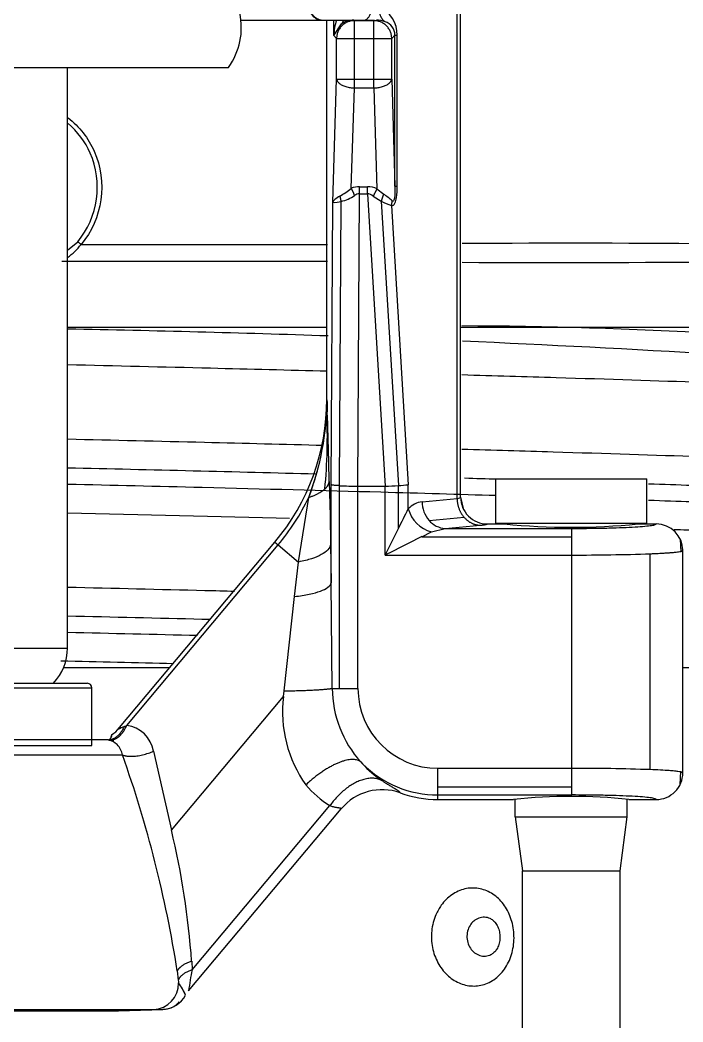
# Model space of a CAD drawing. Header units: centimetres. Extents: x 394264 to 551709, y 50011 to 59011.
# Drawn here: x 545226.9 to 545258.63, y 51664 to 51711.94 of the extents above; entities that cross this region are included whole.
import ezdxf

# ---------------------------------------------------------------- set-up
doc = ezdxf.new("R2010")
doc.units = ezdxf.units.CM
doc.layers.add('0-KRCN-YNG-DETAY-ÇERÇEVE', color=71, linetype='Continuous', lineweight=40)
doc.layers.add('T-DETAY', color=9, linetype='Continuous', lineweight=30)

# ---------------------------------------------------------------- blocks, each defined once
blk = doc.blocks.new('G$C7454597B')
at = {"layer": 'T-DETAY'}
for p, q in [((318.817, -810.202, 69118.556), (318.817, -796.102, 69118.556)), ((318.902, -810.168, 69118.556), (318.902, -796.102, 69118.556)), ((313.644, -798.758, 69118.556), (315.605, -798.758, 69118.556)), ((315.605, -798.758, 69118.556), (315.621, -798.758, 69118.556)), ((315.62, -798.758, 69118.556), (316.583, -798.758, 69118.556)), ((315.701, -807.828, 69118.556), (315.701, -798.758, 69118.556)), ((315.702, -807.828, 69118.556), (315.702, -798.758, 69118.556)), ((315.703, -807.828, 69118.556), (315.703, -798.758, 69118.556)), ((315.704, -807.828, 69118.556), (315.704, -798.758, 69118.556)), ((315.868, -799.126, 69118.556), (315.87, -798.758, 69118.556)), ((315.868, -799.126, 69118.556), (316.053, -798.847, 69118.556)), ((316.349, -798.758, 69118.556), (316.36, -798.768, 69118.556)), ((316.36, -798.768, 69118.556), (316.828, -798.768, 69118.556)), ((316.36, -799.193, 69118.556), (316.36, -798.768, 69118.556)), ((316.828, -798.768, 69118.556), (316.843, -798.753, 69118.556)), ((316.828, -799.193, 69118.556), (316.828, -798.768, 69118.556)), ((315.868, -799.126, 69118.556), (315.935, -799.193, 69118.556)), ((315.935, -800.164, 69118.556), (315.935, -799.193, 69118.556)), ((315.935, -799.193, 69118.556), (316.36, -799.193, 69118.556)), ((316.36, -799.193, 69118.556), (316.828, -799.193, 69118.556)), ((316.36, -800.164, 69118.556), (316.36, -799.193, 69118.556)), ((316.828, -799.193, 69118.556), (317.253, -799.193, 69118.556)), ((316.828, -800.164, 69118.556), (316.828, -799.193, 69118.556)), ((317.253, -799.193, 69118.556), (317.331, -799.116, 69118.556)), ((317.253, -800.164, 69118.556), (317.253, -799.193, 69118.556)), ((317.331, -799.116, 69118.556), (317.387, -799.116, 69118.556)), ((317.331, -802.73, 69118.556), (317.331, -799.116, 69118.556)), ((317.387, -802.73, 69118.556), (317.387, -799.116, 69118.556)), ((303.169, -799.885, 69118.556), (313.346, -799.885, 69118.556)), ((309.493, -813.777, 69118.556), (309.493, -799.885, 69118.556)), ((315.846, -803.114, 69118.556), (315.935, -800.164, 69118.556)), ((315.935, -800.164, 69118.556), (316.36, -800.164, 69118.556)), ((316.36, -800.164, 69118.556), (316.828, -800.164, 69118.556)), ((316.36, -800.377, 69118.556), (316.36, -800.164, 69118.556)), ((316.828, -800.164, 69118.556), (317.253, -800.164, 69118.556)), ((316.828, -800.377, 69118.556), (316.828, -800.164, 69118.556)), ((317.253, -800.164, 69118.556), (317.331, -802.73, 69118.556)), ((316.287, -802.78, 69118.556), (316.36, -800.377, 69118.556)), ((316.36, -800.377, 69118.556), (316.828, -800.377, 69118.556)), ((316.828, -800.377, 69118.556), (316.901, -802.793, 69118.556)), ((316.446, -809.904, 69118.556), (316.484, -802.909, 69118.556)), ((316.484, -802.741, 69118.556), (316.672, -802.741, 69118.556)), ((316.484, -802.909, 69118.556), (316.484, -802.741, 69118.556)), ((316.484, -802.909, 69118.556), (316.672, -802.909, 69118.556)), ((316.671, -802.909, 69118.556), (317.096, -809.904, 69118.556)), ((316.672, -802.909, 69118.556), (316.672, -802.741, 69118.556)), ((316.901, -802.793, 69118.556), (317.061, -802.921, 69118.556)), ((317.331, -802.73, 69118.556), (317.387, -802.73, 69118.556)), ((315.808, -809.87, 69118.556), (315.846, -803.114, 69118.556)), ((316.006, -809.893, 69118.556), (316.044, -803.094, 69118.556)), ((316.811, -802.967, 69118.556), (317.003, -803.089, 69118.556)), ((317.003, -803.09, 69118.556), (317.416, -809.89, 69118.556)), ((317.245, -803.192, 69118.556), (317.65, -809.87, 69118.556)), ((309.493, -804.258, 69118.556), (309.739, -804.058, 69118.556)), ((309.493, -806.098, 69118.556), (315.701, -806.098, 69118.556)), ((318.916, -806.098, 69118.556), (331.39, -806.098, 69118.556)), ((315.701, -807.828, 69118.556), (315.702, -807.828, 69118.556)), ((315.702, -807.828, 69118.556), (315.703, -807.828, 69118.556)), ((315.702, -807.846, 69118.556), (315.702, -807.828, 69118.556)), ((315.702, -807.846, 69118.556), (315.702, -807.828, 69118.556)), ((315.703, -807.828, 69118.556), (315.704, -807.828, 69118.556)), ((315.704, -807.842, 69118.556), (315.704, -807.828, 69118.556)), ((315.758, -809.795, 69118.556), (315.777, -810.612, 69118.556)), ((315.808, -812.216, 69118.556), (315.808, -809.87, 69118.556)), ((316.006, -814.741, 69118.556), (316.006, -809.893, 69118.556)), ((317.417, -810.914, 69118.556), (317.417, -809.89, 69118.556)), ((317.65, -810.447, 69118.556), (317.65, -809.87, 69118.556)), ((319.741, -809.73, 69118.556), (323.356, -809.73, 69118.556)), ((319.741, -810.793, 69118.556), (319.741, -809.73, 69118.556)), ((323.356, -810.793, 69118.556), (323.356, -809.73, 69118.556)), ((316.445, -814.741, 69118.556), (316.445, -809.904, 69118.556)), ((316.446, -809.904, 69118.556), (317.097, -809.904, 69118.556)), ((317.098, -811.552, 69118.556), (317.098, -809.904, 69118.556)), ((315.024, -811.717, 69118.556), (315.269, -810.172, 69118.556)), ((317.98, -810.277, 69118.556), (318.817, -810.202, 69118.556)), ((318.897, -810.168, 69118.556), (318.961, -810.436, 69118.556)), ((318.897, -810.168, 69118.556), (318.962, -810.437, 69118.556)), ((315.777, -810.612, 69118.556), (315.792, -811.292, 69118.556)), ((318.147, -810.722, 69118.556), (318.983, -810.646, 69118.556)), ((318.533, -810.915, 69118.556), (319.369, -810.839, 69118.556)), ((319.54, -810.807, 69118.556), (319.954, -810.807, 69118.556)), ((319.741, -810.793, 69118.556), (323.356, -810.793, 69118.556)), ((323.144, -810.807, 69118.556), (323.58, -810.807, 69118.556)), ((317.098, -811.552, 69118.556), (317.417, -810.914, 69118.556)), ((317.976, -811.113, 69118.556), (318.203, -810.999, 69118.556)), ((318.203, -810.999, 69118.556), (318.533, -810.915, 69118.556)), ((318.533, -810.915, 69118.556), (321.56, -810.915, 69118.556)), ((321.56, -811.113, 69118.556), (321.56, -810.915, 69118.556)), ((310.696, -815.727, 69118.556), (314.457, -811.245, 69118.556)), ((310.912, -815.627, 69118.556), (314.535, -811.31, 69118.556)), ((314.457, -811.245, 69118.556), (314.535, -811.31, 69118.556)), ((314.535, -811.31, 69118.556), (315.023, -811.72, 69118.556)), ((315.792, -811.296, 69118.556), (315.808, -812.216, 69118.556)), ((317.976, -811.113, 69118.556), (321.56, -811.113, 69118.556)), ((321.56, -811.552, 69118.556), (321.56, -811.113, 69118.556)), ((324.156, -811.169, 69118.556), (324.173, -811.474, 69118.556)), ((324.156, -811.169, 69118.556), (324.173, -811.474, 69118.556)), ((317.098, -811.552, 69118.556), (321.56, -811.552, 69118.556)), ((321.56, -816.654, 69118.556), (321.56, -811.552, 69118.556)), ((323.44, -816.686, 69118.556), (323.44, -811.521, 69118.556)), ((324.218, -816.797, 69118.556), (324.218, -811.407, 69118.556)), ((314.926, -812.544, 69118.556), (315.024, -811.721, 69118.556)), ((315.831, -814.741, 69118.556), (315.808, -812.216, 69118.556)), ((314.676, -814.803, 69118.556), (314.926, -812.544, 69118.556)), ((307.023, -813.777, 69118.556), (309.493, -813.777, 69118.556)), ((309.402, -814.241, 69118.556), (311.943, -814.241, 69118.556)), ((324.218, -814.241, 69118.556), (329.948, -814.241, 69118.556)), ((306.546, -814.621, 69118.556), (309.97, -814.621, 69118.556)), ((306.44, -814.727, 69118.556), (310.076, -814.727, 69118.556)), ((310.076, -816.109, 69118.556), (310.076, -814.727, 69118.556)), ((314.662, -814.935, 69118.556), (314.676, -814.803, 69118.556)), ((315.831, -814.741, 69118.556), (316.006, -814.741, 69118.556)), ((316.006, -814.741, 69118.556), (316.445, -814.741, 69118.556)), ((311.982, -818.13, 69118.556), (314.662, -814.935, 69118.556)), ((310.856, -815.651, 69118.556), (310.912, -815.627, 69118.556)), ((306.44, -816.109, 69118.556), (310.076, -816.109, 69118.556)), ((310.466, -815.975, 69118.556), (310.484, -815.972, 69118.556)), ((310.466, -815.975, 69118.556), (310.484, -815.972, 69118.556)), ((310.466, -815.975, 69118.556), (310.49, -815.979, 69118.556)), ((305.704, -816.334, 69118.556), (310.811, -816.334, 69118.556)), ((311.555, -816.245, 69118.556), (311.982, -818.13, 69118.556)), ((316.513, -816.501, 69118.556), (316.554, -816.546, 69118.556)), ((316.554, -816.546, 69118.556), (316.555, -816.545, 69118.556)), ((318.359, -817.094, 69118.556), (318.359, -816.654, 69118.556)), ((318.359, -816.654, 69118.556), (321.56, -816.654, 69118.556)), ((321.56, -817.094, 69118.556), (321.56, -816.654, 69118.556)), ((324.156, -817.038, 69118.556), (324.173, -816.732, 69118.556)), ((324.156, -817.038, 69118.556), (324.173, -816.732, 69118.556)), ((318.359, -817.292, 69118.556), (318.359, -817.094, 69118.556)), ((318.359, -817.094, 69118.556), (321.56, -817.094, 69118.556)), ((318.359, -817.292, 69118.556), (321.56, -817.292, 69118.556)), ((318.359, -817.399, 69118.556), (318.359, -817.292, 69118.556)), ((321.56, -817.292, 69118.556), (321.56, -817.094, 69118.556)), ((312.477, -821.474, 69118.556), (315.773, -817.546, 69118.556)), ((318.359, -817.399, 69118.556), (320.168, -817.399, 69118.556)), ((320.209, -817.811, 69118.556), (320.209, -817.388, 69118.556)), ((322.888, -817.811, 69118.556), (322.888, -817.399, 69118.556)), ((322.93, -817.399, 69118.556), (323.58, -817.399, 69118.556)), ((312.394, -821.974, 69118.556), (316.045, -817.623, 69118.556)), ((320.209, -817.811, 69118.556), (322.888, -817.811, 69118.556)), ((320.209, -817.811, 69118.556), (320.379, -819.108, 69118.556)), ((322.718, -819.108, 69118.556), (322.888, -817.811, 69118.556)), ((320.379, -819.108, 69118.556), (322.718, -819.108, 69118.556)), ((320.379, -834.398, 69118.556), (320.379, -819.108, 69118.556)), ((322.718, -834.398, 69118.556), (322.718, -819.108, 69118.556)), ((312.467, -821.271, 69118.556), (312.477, -821.474, 69118.556)), ((312.122, -821.501, 69118.556), (312.146, -821.719, 69118.556)), ((304.963, -822.425, 69118.556), (311.552, -822.425, 69118.556)), ((305.802, -822.457, 69118.556), (310.714, -822.457, 69118.556)), ((310.714, -822.457, 69118.556), (311.78, -822.42, 69118.556))]:
    blk.add_line(p, q, dxfattribs=at)
for centre, radius, start, end in [((312.06, -798.942, 69118.556), 1.595, 323.7631, 12.8388), ((316.639, -799.116, 69118.556), 0.748, 0.0387, 64.9038), ((317.019, -799.146, 69118.556), 1.152, 160.2401, 179.0137), ((316.341, -799.271, 69118.556), 0.513, 89.1261, 124.1949), ((316.509, -778.801, 69118.556), 19.957, 269.5424, 269.8329), ((316.404, -780.3, 69118.556), 18.458, 270.1453, 271.3654), ((316.86, -799.408, 69118.556), 0.656, 68.895, 87.76), ((316.995, -799.116, 69118.556), 0.336, 0.1329, 72.4449), ((314.849, -800.951, 69118.556), 2.326, 300.0592, 308.1703), ((316.488, -803.274, 69118.556), 0.534, 90.3825, 112.1115), ((316.49, -803.12, 69118.556), 0.211, 91.6151, 126.0774), ((316.665, -803.306, 69118.556), 0.565, 65.23, 89.2879), ((316.651, -803.153, 69118.556), 0.245, 49.2899, 85.2881), ((316.284, -804.12, 69118.556), 1.429, 46.7754, 57.0802), ((315.89, -802.566, 69118.556), 0.55, 265.3459, 286.1068), ((315.798, -802.115, 69118.556), 1.009, 284.0449, 304.2406), ((318.06, -800.929, 69118.556), 2.405, 243.9335, 250.1843), ((308.484, -803.072, 69118.556), 1.7, 306.6342, 321.8179), ((321.486, -1219.86, 69118.556), 415.767, 88.59046, 90.3515), ((321.232, -301.591, 69118.556), 502.963, 269.73872, 271.19178), ((302.983, -1174.389, 69118.556), 368.298, 88.01636, 88.98653), ((318.728, -914.257, 69118.556), 108.185, 83.42385, 89.89305), ((302.983, -1174.389, 69118.556), 368.298, 85.61877, 87.51591), ((310.384, -807.828, 69118.556), 5.316, 320, 0), ((309.18, -807.836, 69118.556), 6.522, 339.0111, 359.9112), ((329.482, -807.61, 69118.556), 13.78, 180.9644, 182.15), ((309.15, -807.83, 69118.556), 6.552, 339.0588, 357.6659), ((302.065, -808.706, 69118.556), 13.648, 354.6822, 2.4292), ((158.39, -813.392, 69118.556), 157.41, 1.50639, 1.91678), ((158.39, -813.392, 69118.556), 157.41, 1.30938, 1.50639), ((316.437, -800.966, 69118.556), 8.938, 267.237, 270.0536), ((316.782, -799.138, 69118.556), 10.771, 271.6769, 273.3785), ((317.187, -805.684, 69118.556), 4.212, 273.1223, 276.3157), ((310.384, -807.828, 69118.556), 5.418, 320, 334.3666), ((318.045, -810.811, 69118.556), 0.537, 96.9726, 137.3415), ((318.688, -810.266, 69118.556), 0.708, 180.9583, 220.166), ((319.54, -810.169, 69118.556), 0.638, 179.91, 269.9715), ((284.986, -794.406, 69118.556), 36.39, 333.023, 333.8452), ((318.409, -810.241, 69118.556), 0.786, 195.1885, 254.8182), ((318.558, -810.38, 69118.556), 0.535, 219.7391, 267.2434), ((321.549, -795.048, 69118.556), 15.84, 264.2211, 275.7789), ((323.58, -811.446, 69118.556), 0.639, 359.9823, 89.9634), ((359.088, -894.431, 69118.556), 92.91, 116.26299, 116.86855), ((321.665, -760.94, 69118.556), 50.612, 269.8811, 272.0093), ((322.222, -794.741, 69118.556), 16.824, 276.6686, 276.8156), ((308.258, -813.777, 69118.556), 1.235, 316.8815, 0), ((309.97, -814.727, 69118.556), 0.106, 0, 90), ((318.485, -814.725, 69118.556), 2.654, 180.3422, 222.0016), ((318.359, -814.741, 69118.556), 1.913, 180, 270), ((317.663, -815.301, 69118.556), 3.023, 173.0601, 215.4029), ((314.608, -823.748, 69118.556), 8.924, 114.8619, 116.0002), ((310.811, -816.376, 69118.556), 0.755, 10.0136, 82.2966), ((310.3, -815.398, 69118.556), 0.516, 298.9968, 326.175), ((308.162, -4334.28, 69118.556), 3518.306, 89.962486, 89.968639), ((310.37, -816.41, 69118.556), 0.448, 45.8934, 74.4543), ((310.489, -815.978, 69118.556), 0.11, 335.4917, 6.465), ((310.37, -816.41, 69118.556), 0.448, 9.7591, 45.8934), ((283.891, -825.915, 69118.556), 28.574, 8.8859, 19.5894), ((318.359, -814.741, 69118.556), 2.551, 223.6323, 225), ((318.61, -814.632, 69118.556), 2.809, 222.9466, 235.4641), ((318.359, -814.741, 69118.556), 2.551, 225, 270), ((321.628, -869.538, 69118.556), 52.883, 88.0364, 90.0732), ((323.58, -816.761, 69118.556), 0.639, 270.024, 0.0253), ((322.239, -833.029, 69118.556), 16.389, 83.0638, 83.2141), ((316.992, -815.552, 69118.556), 2.337, 219.9227, 238.5767), ((317.024, -818.441, 69118.556), 1.276, 70.1743, 140.0925), ((318.359, -814.741, 69118.556), 2.658, 250.1545, 270), ((321.549, -830.264, 69118.556), 12.939, 83.8721, 96.1279), ((292.928, -822.679, 69118.556), 19.589, 4.1222, 13.4294), ((318.226, -822.681, 69118.556), 5.874, 168.142, 173.0833), ((311.522, -821.794, 69118.556), 0.632, 272.7154, 0.634), ((323.631, -820.447, 69118.556), 11.556, 186.32, 186.662), ((311.053, -822.602, 69118.556), 1.37, 22.2643, 36.5099), ((311.758, -821.782, 69118.556), 0.638, 272, 331.8618), ((311.093, -822.582, 69118.556), 1.325, 22.1013, 26.7488), ((311.795, -821.931, 69118.556), 0.485, 287.6621, 320.8021), ((311.473, -814.065, 69118.556), 8.361, 270.5405, 272.1043), ((311.713, -821.486, 69118.556), 0.935, 271.2918, 284.1655)]:
    blk.add_arc(centre, radius, start, end, dxfattribs=at)
for points, weights in [([(315.605, -798.098, 69118.556), (315.275, -798.098, 69118.556), (315.275, -798.428, 69118.556), (315.275, -798.758, 69118.556), (315.605, -798.758, 69118.556)], [1, 0.707107057298, 1, 0.707107057298, 1]), ([(315.621, -798.098, 69118.556), (315.292, -798.098, 69118.556), (315.291, -798.428, 69118.556), (315.291, -798.757, 69118.556), (315.621, -798.758, 69118.556)], [1, 0.707351660179, 1, 0.707351660179, 1]), ([(316.583, -798.758, 69118.556), (316.772, -798.757, 69118.556), (316.772, -798.428, 69118.556), (316.772, -798.098, 69118.556), (316.583, -798.098, 69118.556)], [1, 0.707351606778, 1, 0.707351606778, 1]), ([(310.466, -815.975, 69118.556), (309.989, -815.975, 69118.556), (308.258, -815.975, 69118.556), (306.527, -815.975, 69118.556), (306.05, -815.975, 69118.556)], [1, 0.798549850762, 1, 0.798549850774, 1])]:
    blk.add_rational_spline(points, weights, degree=2, knots=[0, 0, 0, 0.5, 0.5, 1, 1, 1], dxfattribs=at)
for points, weights in [([(316.957, -798.439, 69118.556), (316.927, -798.677, 69118.556), (317.096, -798.796, 69118.556)], [1, 0.866462864522, 1]), ([(316.36, -798.768, 69118.556), (315.936, -798.77, 69118.556), (315.935, -799.193, 69118.556)], [1, 0.708074520201, 1]), ([(316.053, -798.847, 69118.556), (316.086, -798.812, 69118.556), (316.1, -798.76, 69118.556)], [1, 0.98472512254, 1]), ([(317.253, -799.193, 69118.556), (317.252, -798.77, 69118.556), (316.828, -798.768, 69118.556)], [1, 0.708074520201, 1]), ([(315.935, -800.164, 69118.556), (315.953, -800.368, 69118.556), (316.36, -800.377, 69118.556)], [1, 0.722953756349, 1]), ([(316.828, -800.377, 69118.556), (317.235, -800.368, 69118.556), (317.253, -800.164, 69118.556)], [1, 0.722953756348, 1]), ([(316.366, -802.949, 69118.556), (316.328, -802.858, 69118.556), (316.287, -802.78, 69118.556)], [1, 0.973986842073, 1]), ([(316.901, -802.793, 69118.556), (316.854, -802.872, 69118.556), (316.811, -802.967, 69118.556)], [1, 0.97143519921, 1]), ([(317.061, -802.921, 69118.556), (317.024, -803, 69118.556), (317.003, -803.089, 69118.556)], [1, 0.977417603076, 1]), ([(316.043, -803.094, 69118.556), (316.036, -803.027, 69118.556), (316.015, -802.964, 69118.556)], [1, 0.987606718436, 1]), ([(317.263, -803.079, 69118.556), (317.247, -803.134, 69118.556), (317.245, -803.192, 69118.556)], [1, 0.990949351835, 1]), ([(309.82, -804.123, 69118.556), (309.763, -804.074, 69118.556), (309.739, -804.058, 69118.556)], [1, 0.814979354126, 1]), ([(315.702, -807.846, 69118.556), (315.703, -807.844, 69118.556), (315.704, -807.842, 69118.556)], [1, 0.999925474756, 1]), ([(315.702, -807.846, 69118.556), (315.703, -807.844, 69118.556), (315.704, -807.842, 69118.556)], [1, 0.999926170605, 1]), ([(315.654, -809.971, 69118.556), (315.747, -809.886, 69118.556), (315.758, -809.795, 69118.556)], [1, 0.983714953779, 1]), ([(315.269, -810.172, 69118.556), (315.525, -810.089, 69118.556), (315.654, -809.971, 69118.556)], [1, 0.969092249414, 1]), ([(318.817, -810.202, 69118.556), (318.822, -810.461, 69118.556), (318.983, -810.646, 69118.556)], [1, 0.926360551063, 1]), ([(318.983, -810.646, 69118.556), (319.144, -810.832, 69118.556), (319.369, -810.839, 69118.556)], [1, 0.926363538974, 1]), ([(319.369, -810.839, 69118.556), (319.531, -810.824, 69118.556), (319.54, -810.807, 69118.556)], [1, 0.969229801722, 1]), ([(321.56, -810.915, 69118.556), (323.614, -810.915, 69118.556), (323.58, -810.807, 69118.556)], [1, 0.701239208123, 1]), ([(314.676, -814.803, 69118.556), (315.586, -814.788, 69118.556), (315.831, -814.741, 69118.556)], [1, 0.81392843278, 1]), ([(310.484, -815.972, 69118.556), (310.726, -815.953, 69118.556), (310.856, -815.651, 69118.556)], [1, 0.877757688701, 1]), ([(310.49, -815.979, 69118.556), (310.755, -816.002, 69118.556), (310.912, -815.627, 69118.556)], [1, 0.834184827982, 1]), ([(310.811, -816.334, 69118.556), (311.079, -816.45, 69118.556), (311.555, -816.245, 69118.556)], [1, 0.767975220181, 1]), ([(317.018, -816.946, 69118.556), (316.426, -816.641, 69118.556), (315.773, -817.546, 69118.556)], [1, 0.752299841128, 1]), ([(323.58, -817.399, 69118.556), (323.614, -817.292, 69118.556), (321.56, -817.292, 69118.556)], [1, 0.701239224021, 1]), ([(312.467, -821.271, 69118.556), (312.19, -821.359, 69118.556), (312.122, -821.501, 69118.556)], [1, 0.899955474482, 1]), ([(312.477, -821.474, 69118.556), (312.205, -821.568, 69118.556), (312.146, -821.719, 69118.556)], [1, 0.900829099726, 1])]:
    blk.add_rational_spline(points, weights, degree=2, dxfattribs=at)
for points, knots in [([(309.508, -801.095, 69118.556), (309.778, -801.304, 69118.556), (309.996, -801.581, 69118.556), (310.46, -802.617, 69118.556), (310.337, -803.515, 69118.556), (309.82, -804.123, 69118.556)], [0.6419164, 0.6419164, 0.6419164, 0.6419164, 0.75, 0.75, 1, 1, 1, 1]), ([(309.739, -804.058, 69118.556), (310.229, -803.479, 69118.556), (310.344, -802.624, 69118.556), (309.92, -801.666, 69118.556), (309.738, -801.422, 69118.556), (309.51, -801.228, 69118.556)], [0, 0, 0, 0, 0.25, 0.25, 0.3494048, 0.3494048, 0.3494048, 0.3494048]), ([(317.245, -803.192, 69118.556), (317.261, -803.195, 69118.556), (317.293, -803.191, 69118.556), (317.344, -803.127, 69118.556), (317.382, -802.965, 69118.556), (317.387, -802.821, 69118.556), (317.387, -802.73, 69118.556)], [0, 0, 0, 0, 0.15585, 0.302763, 0.558947, 1, 1, 1, 1]), ([(317.331, -802.73, 69118.556), (317.332, -802.809, 69118.556), (317.331, -802.934, 69118.556), (317.313, -803.061, 69118.556), (317.288, -803.097, 69118.556), (317.271, -803.088, 69118.556), (317.263, -803.079, 69118.556)], [0, 0, 0, 0, 0.441053, 0.697237, 0.84415, 1, 1, 1, 1]), ([(316.015, -802.964, 69118.556), (315.966, -802.995, 69118.556), (315.884, -803.047, 69118.556), (315.85, -803.092, 69118.556), (315.846, -803.114, 69118.556)], [0, 0, 0, 0, 0.499518, 1, 1, 1, 1]), ([(309.82, -804.123, 69118.556), (310.958, -804.123, 69118.556), (312.08, -804.123, 69118.556), (314.039, -804.123, 69118.556), (314.882, -804.123, 69118.556), (315.715, -804.123, 69118.556)], [0, 0, 0, 0, 0.5, 0.5, 0.8841434, 0.8841434, 0.8841434, 0.8841434]), ([(315.716, -804.531, 69118.556), (315.672, -804.531, 69118.556), (315.628, -804.531, 69118.556), (315.295, -804.531, 69118.556), (315.005, -804.531, 69118.556), (314.131, -804.531, 69118.556), (313.542, -804.531, 69118.556), (311.754, -804.531, 69118.556), (310.556, -804.531, 69118.556), (309.357, -804.531, 69118.556)], [0.1057543, 0.1057543, 0.1057543, 0.1057543, 0.125, 0.125, 0.25, 0.25, 0.5, 0.5, 1, 1, 1, 1]), ([(315.71, -807.156, 69118.556), (314.794, -807.132, 69118.556), (313.859, -807.108, 69118.556), (311.793, -807.057, 69118.556), (310.653, -807.03, 69118.556), (309.496, -807.003, 69118.556)], [0.39749666, 0.39749666, 0.39749666, 0.39749666, 0.4375, 0.4375, 0.48545135, 0.48545135, 0.48545135, 0.48545135]), ([(331.286, -807.803, 69118.556), (331.064, -807.746, 69118.556), (330.515, -807.69, 69118.556), (329.071, -807.6, 69118.556), (328.365, -807.568, 69118.556), (326.707, -807.499, 69118.556), (325.746, -807.463, 69118.556), (323.612, -807.388, 69118.556), (322.433, -807.35, 69118.556), (320.458, -807.289, 69118.556), (319.706, -807.267, 69118.556), (318.928, -807.245, 69118.556)], [0.0315923, 0.0315923, 0.0315923, 0.0315923, 0.125, 0.125, 0.1875, 0.1875, 0.25, 0.25, 0.3125, 0.3125, 0.3490396, 0.3490396, 0.3490396, 0.3490396]), ([(309.496, -808.775, 69118.556), (310.59, -808.8, 69118.556), (311.684, -808.826, 69118.556), (313.736, -808.876, 69118.556), (314.687, -808.901, 69118.556), (315.617, -808.925, 69118.556)], [0.51701448, 0.51701448, 0.51701448, 0.51701448, 0.5625, 0.5625, 0.60276778, 0.60276778, 0.60276778, 0.60276778]), ([(318.93, -809.016, 69118.556), (319.682, -809.038, 69118.556), (320.411, -809.06, 69118.556), (322.37, -809.12, 69118.556), (323.559, -809.158, 69118.556), (325.692, -809.233, 69118.556), (326.647, -809.269, 69118.556), (328.333, -809.338, 69118.556), (329.057, -809.371, 69118.556), (330.805, -809.479, 69118.556), (331.398, -809.556, 69118.556), (331.398, -809.633, 69118.556)], [0.652327, 0.652327, 0.652327, 0.652327, 0.6875, 0.6875, 0.75, 0.75, 0.8125, 0.8125, 0.875, 0.875, 1, 1, 1, 1]), ([(309.497, -809.854, 69118.556), (310.575, -809.878, 69118.556), (311.653, -809.904, 69118.556), (314.192, -809.968, 69118.556), (315.615, -810.005, 69118.556), (317.937, -810.069, 69118.556), (318.862, -810.096, 69118.556), (319.755, -810.123, 69118.556)], [0.5172549, 0.5172549, 0.5172549, 0.5172549, 0.5625, 0.5625, 0.625, 0.625, 0.6679836, 0.6679836, 0.6679836, 0.6679836]), ([(316.006, -809.893, 69118.556), (315.989, -809.892, 69118.556), (315.952, -809.89, 69118.556), (315.905, -809.887, 69118.556), (315.862, -809.883, 69118.556), (315.823, -809.877, 69118.556), (315.814, -809.873, 69118.556), (315.808, -809.87, 69118.556)], [0, 0, 0, 0, 0.154652, 0.321644, 0.500689, 0.710143, 1, 1, 1, 1]), ([(331.118, -810.328, 69118.556), (331.118, -810.289, 69118.556), (330.973, -810.251, 69118.556), (330.393, -810.175, 69118.556), (329.955, -810.137, 69118.556), (328.229, -810.03, 69118.556), (326.559, -809.965, 69118.556), (324.097, -809.878, 69118.556), (323.753, -809.866, 69118.556), (323.4, -809.854, 69118.556)], [0, 0, 0, 0, 0.0625, 0.0625, 0.125, 0.125, 0.25, 0.25, 0.2695548, 0.2695548, 0.2695548, 0.2695548]), ([(323.4, -810.238, 69118.556), (323.753, -810.25, 69118.556), (324.095, -810.262, 69118.556), (326.53, -810.348, 69118.556), (328.228, -810.414, 69118.556), (329.958, -810.522, 69118.556), (330.388, -810.558, 69118.556), (330.968, -810.634, 69118.556), (331.118, -810.673, 69118.556), (331.118, -810.711, 69118.556)], [0.7303849, 0.7303849, 0.7303849, 0.7303849, 0.75, 0.75, 0.875, 0.875, 0.9375, 0.9375, 1, 1, 1, 1]), ([(331.259, -811.341, 69118.556), (331.185, -811.324, 69118.556), (331.082, -811.307, 69118.556), (330.655, -811.252, 69118.556), (330.219, -811.216, 69118.556), (328.483, -811.108, 69118.556), (326.743, -811.042, 69118.556), (324.418, -810.961, 69118.556), (324.217, -810.954, 69118.556), (324.012, -810.947, 69118.556)], [0.034755, 0.034755, 0.034755, 0.034755, 0.0625, 0.0625, 0.125, 0.125, 0.25, 0.25, 0.2615892, 0.2615892, 0.2615892, 0.2615892]), ([(315.792, -811.294, 69118.556), (315.786, -811.339, 69118.556), (315.761, -811.384, 69118.556), (315.682, -811.469, 69118.556), (315.629, -811.508, 69118.556), (315.505, -811.576, 69118.556), (315.428, -811.61, 69118.556), (315.245, -811.67, 69118.556), (315.139, -811.696, 69118.556), (315.024, -811.719, 69118.556)], [0, 0, 0, 0, 0.25, 0.25, 0.5, 0.5, 0.75, 0.75, 1, 1, 1, 1]), ([(323.44, -811.521, 69118.556), (323.474, -811.519, 69118.556), (323.541, -811.516, 69118.556), (323.629, -811.512, 69118.556), (323.704, -811.508, 69118.556), (323.768, -811.505, 69118.556), (323.821, -811.501, 69118.556), (323.865, -811.499, 69118.556), (323.9, -811.496, 69118.556), (323.954, -811.492, 69118.556), (324.049, -811.484, 69118.556), (324.129, -811.474, 69118.556), (324.167, -811.467, 69118.556), (324.176, -811.465, 69118.556)], [0, 0, 0, 0, 0.071562, 0.137008, 0.1963341, 0.2495401, 0.296629, 0.337606, 0.3724734, 0.4012315, 0.5038198, 0.6992231, 0.7718932, 0.7718932, 0.7718932, 0.7718932]), ([(324.176, -811.465, 69118.556), (324.179, -811.464, 69118.556), (324.194, -811.461, 69118.556), (324.214, -811.455, 69118.556), (324.217, -811.449, 69118.556), (324.218, -811.446, 69118.556)], [0.7718932, 0.7718932, 0.7718932, 0.7718932, 0.7995064, 0.899722, 1, 1, 1, 1]), ([(314.926, -812.544, 69118.556), (315.055, -812.531, 69118.556), (315.176, -812.512, 69118.556), (315.386, -812.467, 69118.556), (315.474, -812.442, 69118.556), (315.617, -812.389, 69118.556), (315.68, -812.358, 69118.556), (315.772, -812.29, 69118.556), (315.801, -812.253, 69118.556), (315.808, -812.216, 69118.556)], [0, 0, 0, 0, 0.25, 0.25, 0.5, 0.5, 0.75, 0.75, 1, 1, 1, 1]), ([(309.497, -812.319, 69118.556), (310.603, -812.344, 69118.556), (311.704, -812.371, 69118.556), (313.019, -812.403, 69118.556), (313.257, -812.409, 69118.556), (313.493, -812.415, 69118.556)], [0.51708677, 0.51708677, 0.51708677, 0.51708677, 0.5625, 0.5625, 0.5725578, 0.5725578, 0.5725578, 0.5725578]), ([(312.913, -813.096, 69118.556), (312.847, -813.094, 69118.556), (312.78, -813.093, 69118.556), (311.658, -813.065, 69118.556), (310.579, -813.039, 69118.556), (309.494, -813.014, 69118.556)], [0.434649, 0.434649, 0.434649, 0.434649, 0.4375, 0.4375, 0.48274148, 0.48274148, 0.48274148, 0.48274148]), ([(310.484, -815.972, 69118.556), (310.489, -815.97, 69118.556), (310.498, -815.967, 69118.556), (310.509, -815.958, 69118.556), (310.519, -815.947, 69118.556), (310.529, -815.932, 69118.556), (310.538, -815.914, 69118.556), (310.541, -815.898, 69118.556), (310.549, -815.882, 69118.556), (310.55, -815.868, 69118.556), (310.554, -815.856, 69118.556), (310.554, -815.852, 69118.556), (310.555, -815.852, 69118.556), (310.555, -815.855, 69118.556), (310.554, -815.859, 69118.556), (310.552, -815.867, 69118.556), (310.549, -815.876, 69118.556), (310.548, -815.886, 69118.556), (310.54, -815.9, 69118.556), (310.539, -815.911, 69118.556), (310.537, -815.925, 69118.556), (310.524, -815.94, 69118.556), (310.513, -815.954, 69118.556), (310.483, -815.972, 69118.556), (310.484, -815.972, 69118.556)], [0, 0, 0, 0, 0.053106, 0.098478, 0.137799, 0.186676, 0.253828, 0.293331, 0.337824, 0.392103, 0.442579, 0.489585, 0.518765, 0.547502, 0.576519, 0.606749, 0.637323, 0.669953, 0.707595, 0.744906, 0.785705, 0.834202, 0.885254, 1, 1, 1, 1]), ([(316.513, -816.501, 69118.556), (316.501, -816.493, 69118.556), (316.478, -816.476, 69118.556), (316.436, -816.458, 69118.556), (316.387, -816.447, 69118.556), (316.332, -816.442, 69118.556), (316.271, -816.444, 69118.556), (316.205, -816.453, 69118.556), (316.135, -816.468, 69118.556), (316.061, -816.491, 69118.556), (315.985, -816.519, 69118.556), (315.905, -816.554, 69118.556), (315.822, -816.595, 69118.556), (315.735, -816.643, 69118.556), (315.646, -816.698, 69118.556), (315.555, -816.759, 69118.556), (315.464, -816.826, 69118.556), (315.373, -816.897, 69118.556), (315.285, -816.972, 69118.556), (315.228, -817.025, 69118.556), (315.199, -817.052, 69118.556)], [0, 0, 0, 0, 0.052608, 0.106035, 0.160104, 0.214627, 0.269408, 0.324241, 0.378922, 0.433249, 0.48703, 0.540816, 0.595842, 0.651973, 0.709016, 0.76676, 0.824973, 0.883416, 0.94184, 1, 1, 1, 1]), ([(324.173, -816.741, 69118.556), (324.171, -816.74, 69118.556), (324.152, -816.737, 69118.556), (324.108, -816.73, 69118.556), (324.017, -816.719, 69118.556), (323.832, -816.704, 69118.556), (323.605, -816.693, 69118.556), (323.44, -816.686, 69118.556)], [0.2361336, 0.2361336, 0.2361336, 0.2361336, 0.2518741, 0.3765791, 0.5009236, 0.637162, 1, 1, 1, 1]), ([(324.218, -816.76, 69118.556), (324.216, -816.757, 69118.556), (324.211, -816.751, 69118.556), (324.187, -816.744, 69118.556), (324.173, -816.741, 69118.556)], [0, 0, 0, 0, 0.1259385, 0.2361336, 0.2361336, 0.2361336, 0.2361336]), ([(317.457, -817.241, 69118.556), (317.456, -817.239, 69118.556), (317.456, -817.235, 69118.556), (317.449, -817.226, 69118.556), (317.437, -817.214, 69118.556), (317.416, -817.199, 69118.556), (317.398, -817.186, 69118.556), (317.375, -817.172, 69118.556), (317.355, -817.159, 69118.556), (317.336, -817.148, 69118.556), (317.316, -817.135, 69118.556), (317.288, -817.118, 69118.556), (317.252, -817.097, 69118.556), (317.218, -817.076, 69118.556), (317.19, -817.059, 69118.556), (317.168, -817.045, 69118.556), (317.145, -817.031, 69118.556), (317.121, -817.015, 69118.556), (317.096, -816.999, 69118.556), (317.071, -816.983, 69118.556), (317.045, -816.965, 69118.556), (317.027, -816.952, 69118.556), (317.018, -816.946, 69118.556)], [0, 0, 0, 0, 0.07137, 0.124931, 0.249927, 0.312435, 0.374932, 0.437419, 0.499902, 0.524899, 0.562396, 0.62489, 0.687386, 0.749906, 0.781188, 0.81248, 0.843771, 0.875054, 0.90632, 0.937564, 0.968788, 1, 1, 1, 1]), ([(315.773, -817.546, 69118.556), (315.782, -817.549, 69118.556), (315.8, -817.556, 69118.556), (315.826, -817.564, 69118.556), (315.853, -817.571, 69118.556), (315.879, -817.577, 69118.556), (315.904, -817.583, 69118.556), (315.928, -817.587, 69118.556), (315.95, -817.591, 69118.556), (315.971, -817.594, 69118.556), (315.99, -817.597, 69118.556), (316.007, -817.6, 69118.556), (316.022, -817.603, 69118.556), (316.031, -817.606, 69118.556), (316.037, -817.608, 69118.556), (316.043, -817.61, 69118.556), (316.049, -817.615, 69118.556), (316.047, -817.62, 69118.556), (316.045, -817.623, 69118.556)], [0, 0, 0, 0, 0.056988, 0.115266, 0.174669, 0.235024, 0.29615, 0.357865, 0.420011, 0.482474, 0.545188, 0.60814, 0.671382, 0.735054, 0.767127, 0.799402, 0.864725, 1, 1, 1, 1]), ([(318.44, -819.93, 69118.556), (318.511, -819.832, 69118.556), (318.598, -819.746, 69118.556), (318.694, -819.68, 69118.556), (318.789, -819.614, 69118.556), (318.896, -819.566, 69118.556), (319.005, -819.54, 69118.556), (319.112, -819.515, 69118.556), (319.225, -819.511, 69118.556), (319.332, -819.529, 69118.556), (319.439, -819.546, 69118.556), (319.543, -819.585, 69118.556), (319.638, -819.642, 69118.556), (319.734, -819.7, 69118.556), (319.822, -819.777, 69118.556), (319.897, -819.868, 69118.556), (319.972, -819.96, 69118.556), (320.035, -820.069, 69118.556), (320.082, -820.185, 69118.556), (320.129, -820.304, 69118.556), (320.161, -820.433, 69118.556), (320.173, -820.564, 69118.556), (320.186, -820.697, 69118.556), (320.18, -820.834, 69118.556), (320.155, -820.964, 69118.556), (320.131, -821.095, 69118.556), (320.087, -821.222, 69118.556), (320.027, -821.335, 69118.556), (319.967, -821.447, 69118.556), (319.89, -821.548, 69118.556), (319.801, -821.629, 69118.556), (319.714, -821.708, 69118.556), (319.613, -821.77, 69118.556), (319.508, -821.809, 69118.556), (319.404, -821.848, 69118.556), (319.293, -821.866, 69118.556), (319.183, -821.861, 69118.556), (319.075, -821.857, 69118.556), (318.966, -821.831, 69118.556), (318.864, -821.786, 69118.556), (318.761, -821.741, 69118.556), (318.664, -821.675, 69118.556), (318.579, -821.595, 69118.556), (318.493, -821.513, 69118.556), (318.418, -821.413, 69118.556), (318.359, -821.304, 69118.556), (318.298, -821.193, 69118.556), (318.254, -821.068, 69118.556), (318.229, -820.941, 69118.556), (318.203, -820.811, 69118.556), (318.197, -820.674, 69118.556), (318.21, -820.542, 69118.556), (318.224, -820.409, 69118.556), (318.259, -820.277, 69118.556), (318.311, -820.156, 69118.556), (318.346, -820.076, 69118.556), (318.389, -819.999, 69118.556), (318.44, -819.93, 69118.556)], [0, 0, 0, 0, 0.052979, 0.052979, 0.052979, 0.10602, 0.10602, 0.10602, 0.158246, 0.158246, 0.158246, 0.209909, 0.209909, 0.209909, 0.261894, 0.261894, 0.261894, 0.314926, 0.314926, 0.314926, 0.36928, 0.36928, 0.36928, 0.424681, 0.424681, 0.424681, 0.480403, 0.480403, 0.480403, 0.535547, 0.535547, 0.535547, 0.58945, 0.58945, 0.58945, 0.642018, 0.642018, 0.642018, 0.693769, 0.693769, 0.693769, 0.745564, 0.745564, 0.745564, 0.798208, 0.798208, 0.798208, 0.85214, 0.85214, 0.85214, 0.907263, 0.907263, 0.907263, 0.962976, 0.962976, 0.962976, 1, 1, 1, 1]), ([(319.15, -820.381, 69118.556), (319.12, -820.42, 69118.556), (319.096, -820.466, 69118.556), (319.08, -820.514, 69118.556), (319.063, -820.562, 69118.556), (319.054, -820.614, 69118.556), (319.053, -820.666, 69118.556), (319.052, -820.718, 69118.556), (319.059, -820.77, 69118.556), (319.073, -820.82, 69118.556), (319.087, -820.869, 69118.556), (319.108, -820.916, 69118.556), (319.136, -820.957, 69118.556), (319.164, -820.999, 69118.556), (319.198, -821.036, 69118.556), (319.236, -821.065, 69118.556), (319.274, -821.094, 69118.556), (319.317, -821.117, 69118.556), (319.361, -821.13, 69118.556), (319.405, -821.144, 69118.556), (319.452, -821.149, 69118.556), (319.498, -821.145, 69118.556), (319.543, -821.142, 69118.556), (319.588, -821.129, 69118.556), (319.629, -821.108, 69118.556), (319.654, -821.095, 69118.556), (319.677, -821.08, 69118.556), (319.698, -821.062, 69118.556)], [0, 0, 0, 0, 0.053268, 0.053268, 0.053268, 0.106553, 0.106553, 0.106553, 0.1596196, 0.1596196, 0.1596196, 0.2126383, 0.2126383, 0.2126383, 0.2659145, 0.2659145, 0.2659145, 0.3196166, 0.3196166, 0.3196166, 0.373714, 0.373714, 0.373714, 0.4280213, 0.4280213, 0.4280213, 0.4599598, 0.4599598, 0.4599598, 0.4599598]), ([(319.68, -820.292, 69118.556), (319.657, -820.275, 69118.556), (319.633, -820.26, 69118.556), (319.607, -820.249, 69118.556), (319.565, -820.23, 69118.556), (319.52, -820.219, 69118.556), (319.474, -820.217, 69118.556), (319.429, -820.216, 69118.556), (319.382, -820.223, 69118.556), (319.338, -820.239, 69118.556), (319.294, -820.254, 69118.556), (319.252, -820.279, 69118.556), (319.215, -820.311, 69118.556), (319.191, -820.331, 69118.556), (319.169, -820.355, 69118.556), (319.15, -820.381, 69118.556)], [0.7703855, 0.7703855, 0.7703855, 0.7703855, 0.8026694, 0.8026694, 0.8026694, 0.8566555, 0.8566555, 0.8566555, 0.910923, 0.910923, 0.910923, 0.9652294, 0.9652294, 0.9652294, 1, 1, 1, 1]), ([(319.677, -820.296, 69118.556), (319.691, -820.305, 69118.556), (319.721, -820.324, 69118.556), (319.781, -820.409, 69118.556), (319.827, -820.53, 69118.556), (319.847, -820.668, 69118.556), (319.837, -820.808, 69118.556), (319.798, -820.932, 69118.556), (319.743, -821.022, 69118.556), (319.713, -821.047, 69118.556), (319.697, -821.06, 69118.556)], [0, 0, 0, 0, 0.099138, 0.241919, 0.370039, 0.493524, 0.62197, 0.752982, 0.88735, 1, 1, 1, 1])]:
    blk.add_open_spline(points, degree=3, knots=knots, dxfattribs=at)
for points in [[(315.438, -809.617, 69118.556), (313.522, -809.566, 69118.556), (311.506, -809.516, 69118.556), (309.497, -809.47, 69118.556)], [(319.779, -809.74, 69118.556), (319.521, -809.732, 69118.556), (319.261, -809.724, 69118.556), (318.998, -809.716, 69118.556)], [(318.817, -810.202, 69118.556), (318.876, -810.19, 69118.556), (318.902, -810.179, 69118.556), (318.902, -810.168, 69118.556)], [(314.809, -810.677, 69118.556), (313.083, -810.632, 69118.556), (311.287, -810.588, 69118.556), (309.497, -810.547, 69118.556)], [(309.496, -813.398, 69118.556), (310.542, -813.422, 69118.556), (311.584, -813.447, 69118.556), (312.603, -813.472, 69118.556)], [(312.029, -814.151, 69118.556), (311.141, -814.13, 69118.556), (310.241, -814.109, 69118.556), (309.336, -814.088, 69118.556)]]:
    blk.add_open_spline(points, degree=3, dxfattribs=at)
blk = doc.blocks.new('*U239')
at = {"layer": '0-KRCN-YNG-DETAY-ÇERÇEVE', "xscale": 2, "yscale": 2, "zscale": 2}
blk.add_blockref('G$C7454597B', (0, 0), dxfattribs=at)

msp = doc.modelspace()

# ---------------------------------------------------------------- block references
at = {"layer": '0-KRCN-YNG-DETAY-ÇERÇEVE'}
msp.add_blockref('*U239', (544610.181, 53309.443), dxfattribs=at)

doc.saveas('drawing.dxf')
